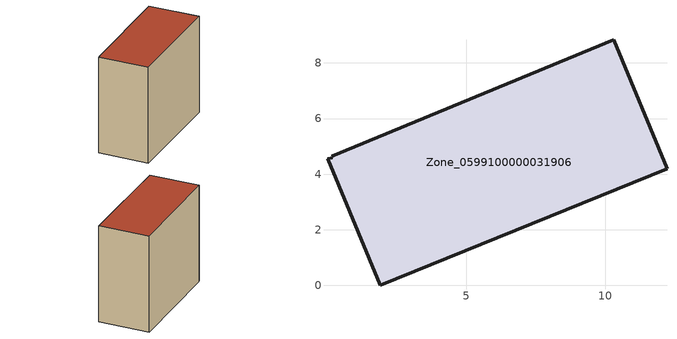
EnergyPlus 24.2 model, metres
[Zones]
Zone_0599100000031906
 floor ground (C_G): 0.17,4.59 0.15,4.64 10.29,8.84 12.22,4.2 1.91,0 0.01,4.55 z0.25
 wall outside (C_F): 1.91,0 12.22,4.2 10.29,8.84 0.15,4.64 0.17,4.59 0.01,4.55 1.91,0 z0.25:9.97
 roof outside (C_R): 0.17,4.59 0.01,4.55 1.91,0 12.22,4.2 10.29,8.84 0.15,4.64 z9.97
[BUILDING]
Pand.0599100000031906: North Axis=0; Terrain=City; Loads Convergence Tolerance Value=0.04; Temperature Convergence Tolerance Value=0.4; Solar Distribution=FullExterior; Maximum Number of Warmup Days=25; Minimum Number of Warmup Days=1
[Site:Location]
Rotterdam.The.Hague.AP_ZH_NLD Design_Conditions: Latitude=51.96; Longitude=4.45; Time Zone=1; Elevation=-4.5
[SITE:GROUNDTEMPERATURE:BUILDINGSURFACE]
18, 18, 18, 18, 18, 18, 18, 18, 18, 18, 18, 18
[MATERIAL] Thermal Absorptance=0.9; Solar Absorptance=0.7; Visible Absorptance=0.7
Name | Roughness | Thickness | Conductivity | Density | Specific Heat
G.TI.1946 | MediumSmooth | 0.15 | 1 | 540 | 1210
F.TI.1946 | Rough | 0.3 | 0.857143 | 1920 | 840
R.TI.1946 | MediumRough | 0.2 | 0.1 | 1500 | 1000
[CONSTRUCTION]
C_G: G.TI.1946
C_F: F.TI.1946
C_R: R.TI.1946
[ZONE]
Zone_0599100000031906: Type=1; Multiplier=1; Ceiling Height=Autocalculate; Volume=Autocalculate; Floor Area=autocalculate; Part of Total Floor Area=Yes
[ZONEINFILTRATION:DESIGNFLOWRATE]
Infil_Zone_0599100000031906: Zone or ZoneList or Space or SpaceList=Zone_0599100000031906; Schedule=AlwaysOn; Design Flow Rate Calculation Method=Flow/Area; Flow Rate per Floor Area=0.003; Constant Term Coefficient=1; Temperature Term Coefficient=0; Velocity Term Coefficient=0; Velocity Squared Term Coefficient=0
[HVACTEMPLATE:ZONE:IDEALLOADSAIRSYSTEM]
Zone_0599100000031906: Maximum Heating Supply Air Temperature=50; Minimum Cooling Supply Air Temperature=13; Maximum Heating Supply Air Humidity Ratio=0.0156; Minimum Cooling Supply Air Humidity Ratio=0.0077; Heating Limit=NoLimit; Cooling Limit=NoLimit; Dehumidification Control Type=ConstantSensibleHeatRatio; Cooling Sensible Heat Ratio=0.7; Dehumidification Setpoint=60; Humidification Control Type=None; Humidification Setpoint=30; Outdoor Air Method=None; Outdoor Air Flow Rate per Person=0.00944; Outdoor Air Flow Rate per Zone Floor Area=0; Outdoor Air Flow Rate per Zone=0; Demand Controlled Ventilation Type=None; Outdoor Air Economizer Type=NoEconomizer; Heat Recovery Type=None; Sensible Heat Recovery Effectiveness=0.7; Latent Heat Recovery Effectiveness=0.65
[ZONECONTROL:THERMOSTAT]
ThermostatControl_Zone_0599100000031906: Zone or ZoneList=Zone_0599100000031906; Control Type Schedule=DualSetpointControlType; Control 1=Thermostat_Zone_0599100000031906; Temperature Difference Between Cutout And Setpoint=0
[THERMOSTATSETPOINT:DUALSETPOINT]
Thermostat_Zone_0599100000031906: Heating Setpoint Temperature Schedule=HeatingSetpoint_Zone_0599100000031906; Cooling Setpoint Temperature Schedule=CoolingSetpoint_Zone_0599100000031906
[SCHEDULE:COMPACT]
HeatingSetpoint_Zone_0599100000031906: Through: 12/31, For: AllDays, Until: 24:00, 21
CoolingSetpoint_Zone_0599100000031906: Through: 12/31, For: AllDays, Until: 24:00, 24
DualSetpointControlType: Through: 12/31, For: AllDays, Until: 24:00, 4
AlwaysOn: Through: 12/31, For: AllDays, Until: 24:00, 1
